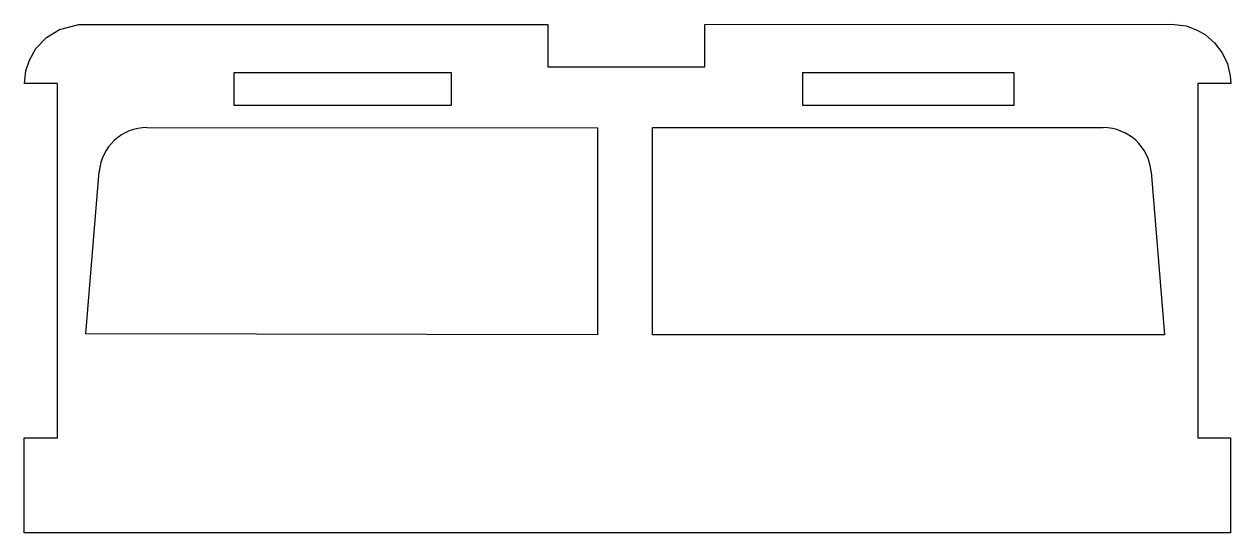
# Model space of a CAD drawing. Header units: millimetres. Extents: x 346 to 566, y -80 to 12.
import ezdxf

# ---------------------------------------------------------------- set-up
doc = ezdxf.new("R2010")
doc.units = ezdxf.units.MM

msp = doc.modelspace()

# ---------------------------------------------------------------- linework, layer by layer
for p, q in [((350.26, 9.84), (352.63, 11.31)), ((352.63, 11.31), (356.13, 12.22)), ((356.13, 12.22), (441.46, 12.22)), ((441.46, 12.22), (441.46, 4.5)), ((470.01, 12.23), (554.93, 12.26)), ((470.01, 4.5), (470.01, 12.23)), ((554.93, 12.26), (557.62, 11.93)), ((557.62, 11.93), (559.64, 11.19)), ((559.64, 11.19), (561.12, 10.32)), ((348.34, 7.82), (350.26, 9.84)), ((561.12, 10.32), (562.79, 8.89)), ((562.79, 8.89), (564.19, 7.04)), ((347.15, 5.73), (348.34, 7.82)), ((564.19, 7.04), (565.13, 5.04)), ((346.52, 3.78), (347.15, 5.73)), ((441.46, 4.5), (470.01, 4.5)), ((565.13, 5.04), (565.65, 2.87)), ((346.27, 1.45), (346.52, 3.78)), ((384.42, 3.45), (423.89, 3.45)), ((384.42, -2.55), (384.42, 3.45)), ((423.89, 3.45), (423.89, -2.55)), ((487.89, -2.55), (487.89, 3.45)), ((487.89, 3.45), (526.26, 3.45)), ((526.26, 3.45), (526.26, -2.55)), ((565.65, 2.87), (565.75, 1.45)), ((352.27, 1.45), (346.27, 1.45)), ((352.27, -62.96), (352.27, 1.45)), ((559.75, 1.45), (559.75, -62.96)), ((565.75, 1.45), (559.75, 1.45)), ((423.89, -2.55), (384.42, -2.55)), ((526.26, -2.55), (487.89, -2.55)), ((368.54, -6.55), (450.53, -6.58)), ((450.53, -6.58), (450.53, -44.22)), ((460.53, -44.22), (460.53, -6.55)), ((460.53, -6.55), (542.52, -6.55)), ((357.42, -44.06), (359.84, -14.56)), ((551.22, -14.57), (553.65, -44.22)), ((450.53, -44.22), (357.42, -44.06)), ((553.65, -44.22), (460.53, -44.22)), ((346.18, -62.96), (352.27, -62.96)), ((346.18, -80.24), (346.18, -62.96)), ((559.75, -62.96), (565.68, -62.96)), ((565.68, -62.96), (565.68, -80.24)), ((565.68, -80.24), (346.18, -80.24))]:
    msp.add_line(p, q)
for centre, start, end in [((368.54, -15.28), 89.9583, 175.2819), ((542.52, -15.28), 4.6588, 90)]:
    msp.add_arc(centre, 8.73, start, end)

doc.saveas('drawing.dxf')
